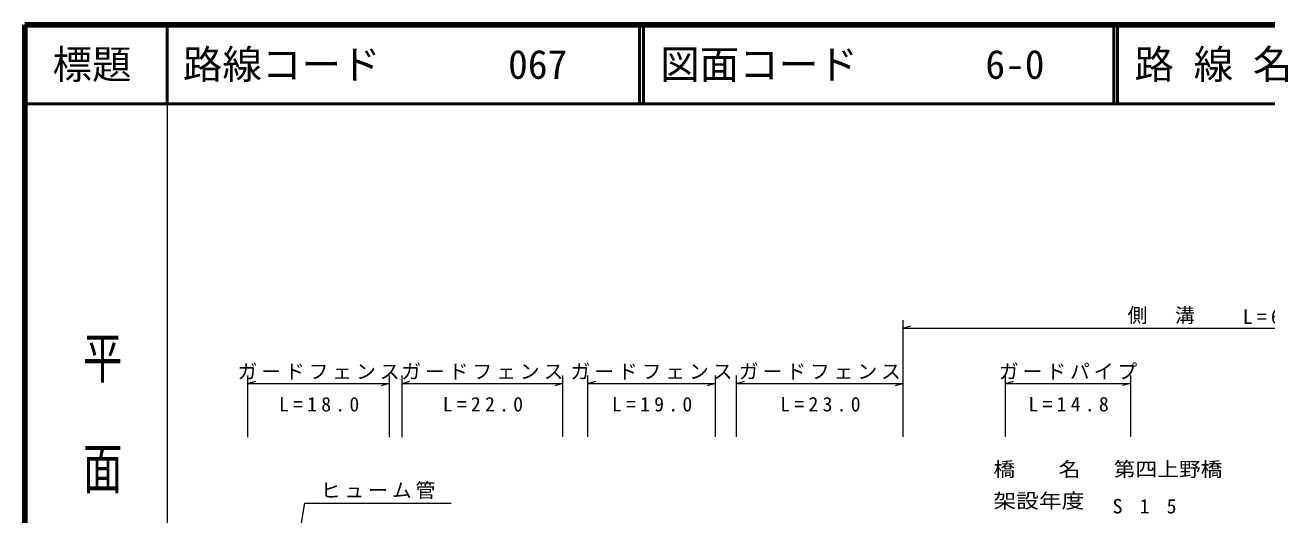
# Model space of a CAD drawing. Units: millimetres, scale not verified. Extents: x 40000 to 680000, y 20000 to 380000.
# Drawn here: x 40000 to 197043, y 318088 to 380000 of the extents above; entities that cross this region are included whole.
import ezdxf
from ezdxf.enums import TextEntityAlignment as Align

# ---------------------------------------------------------------- set-up
doc = ezdxf.new("R2010")
doc.units = ezdxf.units.MM
doc.header["$LTSCALE"] = 1000
for name, color, linetype, lineweight in [('M-STR-HTXT', 7, 'Continuous', 13), ('M-STR-STR1', 1, 'Continuous', 13), ('M-TTL', 2, 'Continuous', 140), ('M-TTL-BAND', 7, 'Continuous', 13), ('M-TTL-LINE', 7, 'Continuous', 50)]:
    doc.layers.add(name, color=color, linetype=linetype, lineweight=lineweight)
doc.layers.add('M-TTL-TXT', color=7, linetype='Continuous')
doc.styles.add('@ＭＳ ゴシック', font='')
doc.styles.add('ＭＳ ゴシック', font='')
doc.styles.get('@ＭＳ ゴシック').set_extended_font_data('@MS Gothic')
doc.styles.get('ＭＳ ゴシック').set_extended_font_data('MS Gothic')

msp = doc.modelspace()

# ---------------------------------------------------------------- linework, layer by layer
at = {"layer": 'M-STR-HTXT'}
for p, q in [((151105, 327859), (151104, 342625)), ((151104, 341625), (152104, 341905)), ((151104, 341625), (227695, 341634)), ((68228, 327850), (68228, 335616)), ((68228, 334616), (69228, 334896)), ((68228, 334616), (86089, 334618)), ((86089, 334618), (85089, 334338)), ((86089, 335618), (86090, 327852)), ((87723, 327852), (87722, 335618)), ((87722, 334618), (88722, 334898)), ((87722, 334618), (108035, 334620)), ((108035, 334620), (107035, 334340)), ((108035, 335620), (108035, 327854)), ((111240, 327855), (111239, 335621)), ((111240, 334621), (112240, 334901)), ((111240, 334621), (127324, 334622)), ((127324, 334622), (126324, 334342)), ((127324, 335622), (127324, 327856)), ((130054, 327857), (130053, 335623)), ((130053, 334623), (131053, 334903)), ((130053, 334623), (151105, 334625)), ((151105, 334625), (150105, 334345)), ((164078, 327861), (164077, 335626)), ((164077, 334626), (165077, 334907)), ((164077, 334626), (179867, 334628)), ((179867, 334628), (178867, 334348)), ((179867, 335628), (179868, 327862))]:
    msp.add_line(p, q, dxfattribs=at)
msp.add_lwpolyline([(72219, 300434), (75411, 319492), (93953, 319494)], dxfattribs=at)
at = {"layer": 'M-TTL'}
for p, q in [((40000, 380000), (40000, 20000)), ((680000, 380000), (40000, 380000))]:
    msp.add_line(p, q, dxfattribs=at)
at = {"layer": 'M-TTL-BAND'}
msp.add_line((58000, 370000), (58000, 20000), dxfattribs=at)
at = {"layer": 'M-TTL-LINE'}
for p, q in [((58000, 380000), (58000, 370000)), ((117750, 380000), (117750, 370000)), ((118250, 380000), (118250, 370000)), ((177750, 380000), (177750, 370000)), ((178250, 380000), (178250, 370000)), ((40000, 370000), (680000, 370000))]:
    msp.add_line(p, q, dxfattribs=at)

# ---------------------------------------------------------------- texts
at = {"layer": 'M-STR-HTXT', "char_height": 1833, "attachment_point": 7, "rotation": 0.006, "style": 'ＭＳ ゴシック'}
for s, insert in [('\\T1.2;側\u3000溝', (179508, 342128)), ('\\T1.43;L=66.3', (194078, 342130)), ('\\T1.2;ガードフェンス', (66908, 335116)), ('\\T1.2;ガードフェンス', (87628, 335118)), ('\\T1.2;ガードフェンス', (109032, 335120)), ('\\T1.2;ガードフェンス', (130329, 335123)), ('\\T1.2;ガードパイプ', (163222, 335126)), ('\\T1.43;L=18.0', (72148, 331051)), ('\\T1.43;L=22.0', (92869, 331054)), ('\\T1.43;L=19.0', (114272, 331056)), ('\\T1.43;L=23.0', (135569, 331058)), ('\\T1.43;L=14.8', (166962, 331062)), ('\\T1.2;ヒューム管', (77432, 319992))]:
    msp.add_mtext(s, dxfattribs=dict(at, insert=insert))
at = {"layer": 'M-STR-STR1', "style": 'ＭＳ ゴシック'}
for s, width, p in [('橋\u3000\u3000名', 1.1, (162537, 322308)), ('第四上野橋', 1.1, (177759, 322310)), ('架設年度 ', 1.15, (162538, 318308))]:
    msp.add_text(s, height=1833, rotation=0.006, dxfattribs=dict(at, width=width)).set_placement(p, align=Align.BOTTOM_LEFT)
at = {"layer": 'M-STR-STR1', "insert": (177619, 318150), "char_height": 1833, "attachment_point": 7, "rotation": 0.006, "style": 'ＭＳ ゴシック'}
msp.add_mtext('\\T2.74;S15', dxfattribs=at)
at = {"layer": 'M-TTL-BAND', "style": '@ＭＳ ゴシック', "width": 1.4}
msp.add_text('平  面  図', height=3666, rotation=270, dxfattribs=at).set_placement((49777, 306475), align=Align.MIDDLE_RIGHT)
at = {"layer": 'M-TTL-TXT', "style": 'ＭＳ ゴシック'}
msp.add_text('標題', height=3666, dxfattribs=at).set_placement((48500, 375000), align=Align.MIDDLE_CENTER)
for s, p in [('路線コード', (60000, 375000)), ('図面コード', (120380, 375000)), ('路 線 名', (180380, 375000)), ('067', (101142, 375000)), ('6-0', (161521, 375000))]:
    msp.add_text(s, height=3666, dxfattribs=at).set_placement(p, align=Align.MIDDLE_LEFT)

doc.saveas('drawing.dxf')
